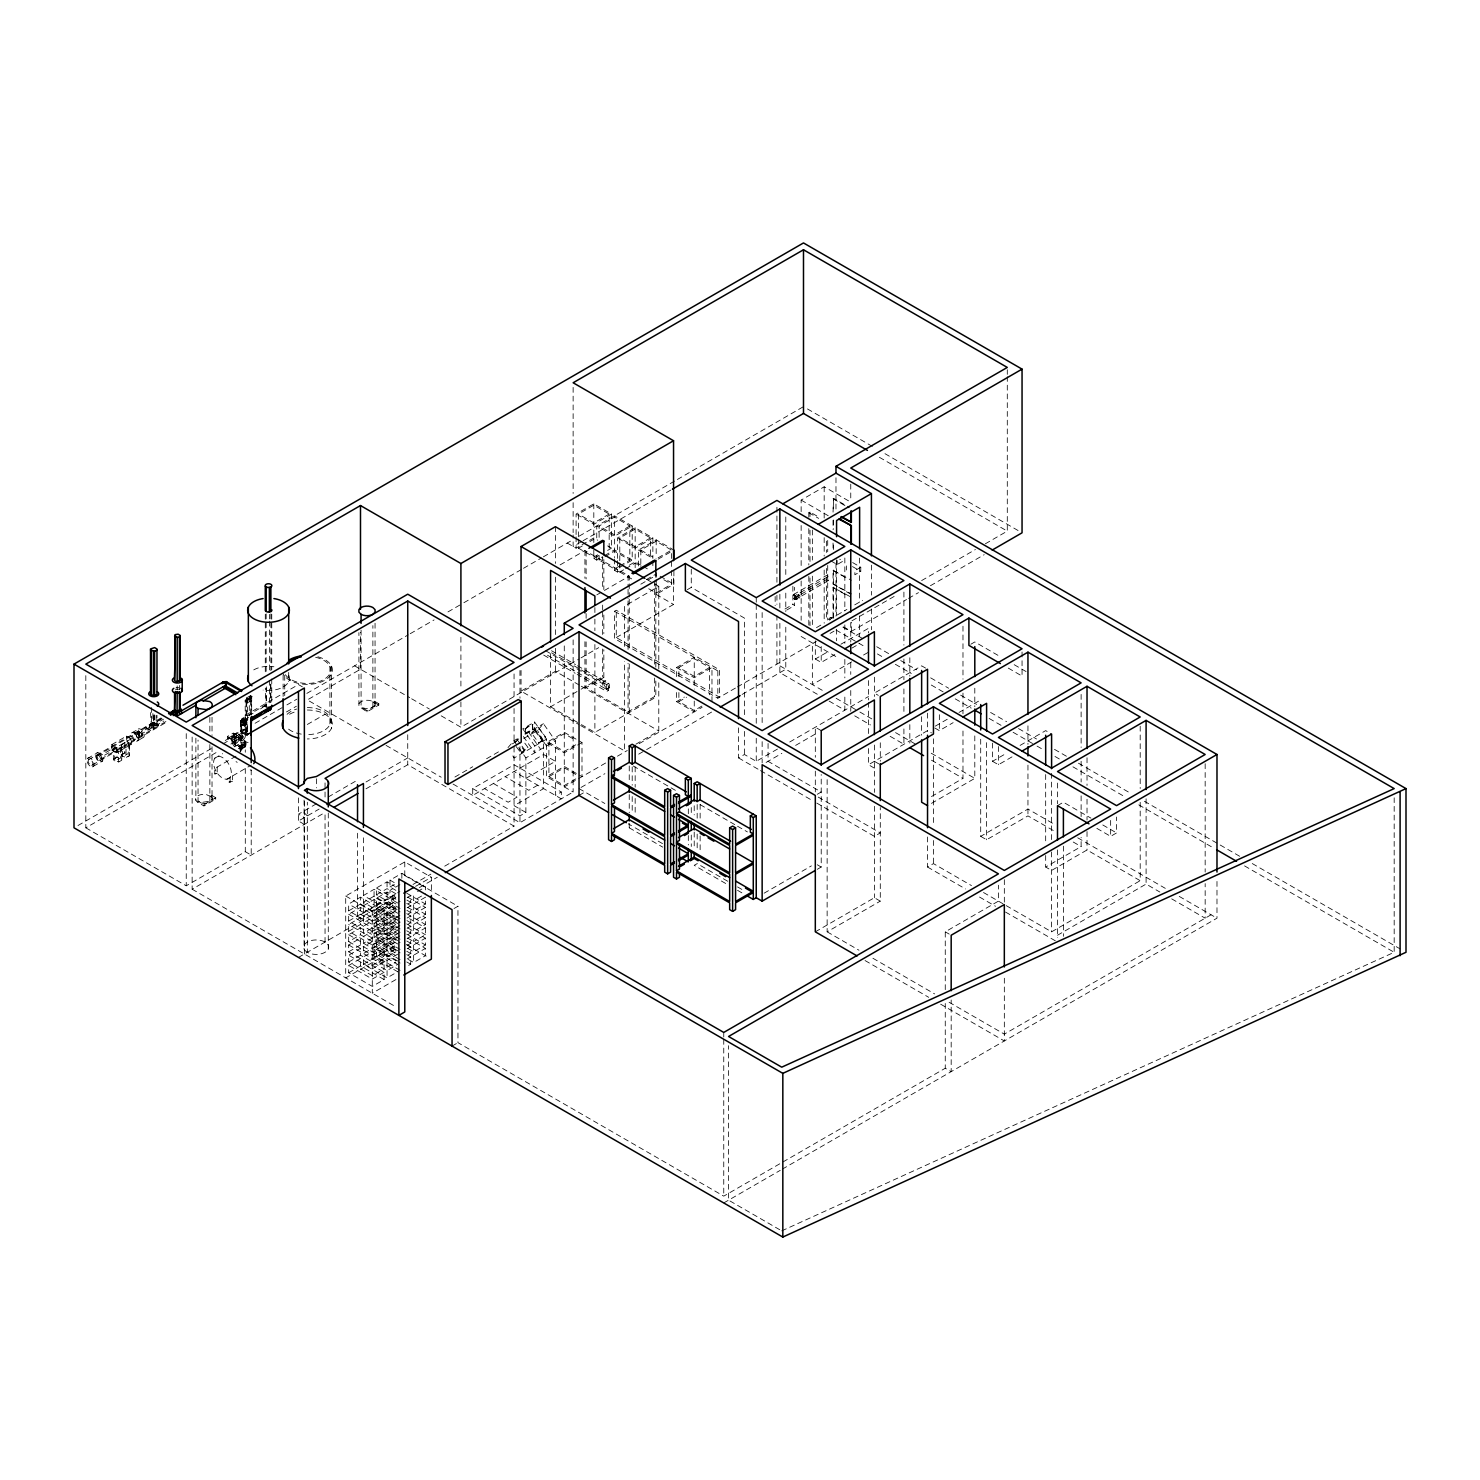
<?xml version="1.0" encoding="UTF-8"?>
<svg xmlns="http://www.w3.org/2000/svg" width="1480" height="1480" viewBox="0 0 1480 1480"><rect width="100%" height="100%" fill="white"/><g stroke="black" fill="none" stroke-linecap="round" stroke-linejoin="round"><path stroke-width="0.75" stroke-dasharray="5 3.75" d="M245.199 700.429L250.786 699.559L251.693 696.359L251.656 714.211M253.061 713.268L243.701 718.651L240.482 724.608L244.57 725.977L244.885 719.706L242.517 718.337L240.482 720.89L240.482 731.435L246.069 734.691L251.656 733.173M250.786 732.304L246.069 734.691L247.604 730.454L242.831 729.067L242.48 732.619A5.846 3.367 60 0 0 243.146 738.76A5.846 3.367 60 0 0 248.141 742.405L239.279 747.511A5.846 3.367 60 0 0 239.871 740.074A5.846 3.367 60 0 0 233.322 738.317A5.846 3.367 60 0 0 237.207 746.956M150.516 724.608L149.332 724.663L149.332 727.402L153.421 729.751L153.513 714.988M154.068 721.944L154.068 724.663L158.156 727.032L158.156 724.293L153.976 722.629L153.976 713.527M121.286 745.365L124.653 742.572L129.5 744.514L129.315 755.984L126.133 757.557L121.286 755.596L121.286 745.365L126.133 747.326L129.5 744.514M121.286 755.596L124.653 752.802L129.5 754.745M245.199 734.173L247.567 735.523L247.567 700.059L249.029 697.543L250.786 699.559L250.194 696.488L251.378 696.173L250.786 699.559L248.159 699.041L249.288 700.059L249.288 715.58M250.471 698.375L250.471 695.655L249.288 699.06L251.656 700.429L247.567 702.797L245.199 701.428L252.248 696.673L250.471 695.655L246.383 698.005L246.069 699.559L246.069 735.024M246.938 731.435L246.938 721.889L241.332 725.477L240.482 720.89L243.701 718.651L242.831 725.977L245.199 720.26M165.908 721.555L99.4 759.943A3.349 1.924 60 0 1 97.033 755.855L97.347 754.671M112.129 746.142L111.796 747.326A3.349 1.924 60 0 0 114.164 751.433A3.349 1.924 60 0 0 116.532 750.064L115.348 747.012L112.98 745.643M137.529 731.49L138.38 735.708L140.748 737.077M138.695 730.805L139.564 735.024L141.932 736.393L141.913 733.673L141.618 736.577M142.802 735.893L141.932 731.675L139.564 730.306M247.567 731.805A3.349 1.924 0 0 0 246.069 732.304A3.349 1.924 0 0 1 241.332 732.304L241.666 718.836L266.474 704.517L266.474 686.332M243.183 723.054L244.57 723.258L245.754 721.204L245.754 723.923L244.885 719.706M242.313 748.547L242.313 741.739L237.207 735.375L233.267 735.153L233.267 733.1L227.365 736.504L227.365 738.557L235.228 743.09L241.148 739.686L241.148 737.632L233.267 733.1M266.474 707.255L266.474 704.517M241.332 725.477L243.701 718.651L244.57 723.258L246.938 721.889M245.199 701.428L245.754 700.373M246.069 700.558L249.288 697.691M240.907 750.601L246.069 743.904A12.524 7.234 60 0 0 238.391 744.588M507.991 747.585L513.893 740.759L517.445 738.705M514.855 742.035L520.59 737.466M531.487 733.062L538.295 727.235L545.676 737.17L542.402 740.943L538.85 742.997L531.487 733.062L538.295 727.235M523.735 738.483L537.518 730.528L543.438 723.702L555.407 740.851L555.407 795.426L561.309 792.004L561.309 798.83L514.06 771.543M516.224 746.605L521.126 753.227L527.953 747.4L523.032 740.777M521.126 753.227L527.953 747.4M538.85 742.997L545.676 737.17M121.749 750.009L118.788 751.711L113.683 750.009M113.683 758.981L116.624 757.279L121.749 758.981M150.516 723.979L152.884 722.629L156.972 723.979M121.749 760.239L118.788 761.941L113.683 760.239L113.683 748.751L116.624 747.048L121.749 748.751L121.749 760.239L118.4 761.941L118.4 751.711M246.938 723.609L242.831 722.259L242.831 719.521L240.482 720.89L242.332 722.591M242.831 729.067L240.482 730.436L242.48 732.619L243.701 733.673L246.069 732.304A3.349 1.924 0 0 0 246.069 729.566M245.199 733.173L246.069 732.304L248.141 734.135M375.05 704.924L372.886 707.088A8.362 4.829 0 0 1 361.083 707.088L366.985 710.493L378.788 703.685L378.788 705.054L366.985 711.862L358.918 706.293L358.918 632.626M240.167 747.64L241.925 746.29L240.167 745.254L238.983 745.938L238.983 748.325L240.167 747.64L240.167 754.301M87.468 758.519L97.625 752.654M111.796 744.607L126.577 736.078L131.294 738.798L131.294 744.255L116.532 752.784L111.796 750.064L111.796 744.607L116.532 747.326L116.532 752.784M131.776 732.933L138.972 728.789M88.486 759.795L161.616 717.578M97.033 755.855L163.669 717.393M149.332 726.033L163.503 717.837M98.217 754.171L100.585 755.54L115.348 747.012M137.529 734.21L163.503 719.206M111.796 750.064L131.294 738.798M99.4 759.943A3.349 1.924 60 0 0 101.769 758.593L101.454 757.038L116.217 748.51M141.932 735.394L141.618 733.858L163.817 721.019M91.723 765.382A3.349 1.924 60 0 0 91.723 760.665A3.349 1.924 60 0 0 88.171 760.979A3.349 1.924 60 0 0 91.723 765.382L167.61 721.574M92.315 766.899A5.014 2.886 60 0 0 92.315 759.813A5.014 2.886 60 0 0 86.987 760.295A5.014 2.886 60 0 0 92.315 766.899L102.472 761.035M136.604 741.332A5.014 2.886 60 0 0 136.604 734.246A5.014 2.886 60 0 0 131.294 734.709A5.014 2.886 60 0 0 136.604 741.332L143.819 737.17M113.683 759.203L117.013 757.279L117.013 747.048M248.436 699.189L249.288 698.69C245.514 698.597 250.712 700.373 246.383 698.005L246.383 700.743L246.069 699.559L247.567 699.06M576.09 534.539L576.09 514.06L593.813 503.829L611.518 514.06L611.518 548.173L607.596 550.449M289.599 680.153L290.783 679.468M578.44 536.796L578.44 514.06L593.813 505.198L609.168 514.06L609.168 548.173M245.292 715.265L298.461 684.574L302.401 686.85M260.536 708.938L267.639 703.832M242.831 719.521L240.482 720.89L241.832 722.092L240.482 723.609L244.57 725.977L246.938 724.608M248.751 717.486L241.666 721.574L244.885 724.423L248.696 722.221M247.937 719.206L240.482 723.609L243.701 718.651L244.57 725.977M242.517 724.793L246.069 722.758M609.168 514.06L593.813 522.94L578.44 514.06M611.518 514.06L593.813 524.29L576.09 514.06M227.365 738.557L235.431 733.895M236.023 733.562L237.207 732.877M77.978 825.526L213.287 747.4M225.238 740.5L247.123 727.864M255.078 723.276L284.937 706.034M286.917 704.887L296.87 699.152M306.822 693.399L408.24 634.846M410.219 633.699L434.065 619.935M447.978 611.906L461.889 603.877M463.888 602.712L521.515 569.449M523.495 568.302L541.384 557.979M543.382 556.832L571.225 540.737M579.235 536.112L675.343 480.63M677.359 479.483L803.492 406.649M245.218 729.288L246.069 734.691L244.57 729.067L242.48 732.619L240.685 731.916L246.587 735.32L246.716 701.15M599.123 537.37L599.123 526.01L614.477 517.13L629.832 526.01L629.832 560.106L622.155 564.546M222.999 743.866L243.996 731.749L246.069 732.304M227.365 736.504L235.228 741.055L241.148 737.632M85.822 675.639L85.822 827.82L218.929 750.952M230.862 744.07L248.732 733.747M286.491 711.954L296.425 706.219M581.067 541.884L573.13 546.471L573.13 534.946M583.065 540.737L672.42 489.14M567.229 543.049L576.09 548.173L580.03 545.898M581.991 544.77L593.813 537.943L597.735 540.219M578.44 539.072L578.44 548.173L582.288 545.954M589.965 541.514L593.813 539.312M214.767 758.223L222.648 753.672M234.451 746.845L241.629 742.701M240.167 747.308L238.983 747.992A8.362 4.829 60 0 0 244.533 742.035A8.362 4.829 60 0 0 235.191 733.747A8.362 4.829 60 0 0 236.023 745.365M238.983 745.938L241.925 746.29L241.925 748.677L240.167 745.254M240.167 749.805L243.497 747.863M244.089 747.529L245.273 746.845M560.125 564.879L584.933 550.56L629.24 576.127L629.24 596.94M629.832 526.01L614.477 534.872L599.123 526.01M614.477 558.977L614.477 570.337L632.201 560.106L632.201 526.01L614.477 536.241L596.755 526.01L596.755 539.645M236.023 756.169L214.767 768.453L214.767 773.91L218.374 773.189L214.767 773.91M617.438 558.404L617.438 537.943L635.16 527.712L652.865 537.943L652.865 558.404M619.787 560.679L619.787 537.943L635.16 529.082L650.515 537.943L650.515 558.404M597.643 554.815L593.813 557.035L578.44 548.173M593.813 550.227L593.813 558.404L599.715 555M307.322 724.479L325.045 714.248M593.813 558.404L596.755 560.106L602.656 556.702L602.656 588.874M604.635 555.555L614.477 549.876L632.201 560.106M599.123 555.555L599.123 560.106L602.952 557.886M604.876 556.776L614.477 551.245L629.832 560.106M226.865 779.202A12.524 7.271 60.2 0 0 226.921 761.442A12.524 7.271 60.2 0 0 213.601 762.644A12.524 7.271 60.2 0 0 226.865 779.202L251.378 765.03M650.515 537.943L635.16 546.804L619.787 537.943M652.865 537.943L635.16 548.173L617.438 537.943M232.471 781.422L228.938 782.088L232.471 781.422L232.471 775.946M638.454 565.989L638.454 550.079L656.177 539.849L673.899 550.079L658.156 559.181M640.822 563.713L640.822 550.079L656.177 541.218L671.532 550.079L671.532 559.181M215.766 797.739L209.864 794.335A8.362 4.829 0 0 1 209.864 801.161L201.798 802.401L198.043 801.161L203.944 804.565L215.766 797.739L215.766 799.108L203.944 805.934L198.043 802.512L198.043 740.074M620.231 565.656L614.477 568.968L599.123 560.106M614.477 570.337L617.438 572.038L621.378 569.763M629.24 565.231L635.16 561.808L641.062 565.231M619.787 562.955L619.787 572.038L623.635 569.818M625.559 568.727L635.16 563.177L640.914 566.507M658.101 557.831L671.532 550.079M596.791 594.868L602.527 591.574M604.432 590.465L629.24 576.127M646.335 579.642L656.177 573.962M640.822 584.193L656.177 575.313M801.143 511.636L801.143 500.092L824.175 486.791L849.76 501.554M735.43 688.071L717.837 698.227L614.477 638.546L614.477 611.259L616.254 610.241L719.613 669.922L719.613 697.21L616.254 637.529L616.254 610.241M658.785 668.997L658.785 586.357L624.412 606.208L624.412 647.519M671.532 570.54L671.532 584.193L656.177 593.054L648.499 588.615M656.177 579.402L656.177 594.423L673.899 584.193L673.899 568.265M808.82 517.241L808.82 512.709L810.004 512.024L819.846 517.704M833.629 498.372L833.037 512.357L833.629 498.372L849.372 507.474M316.48 803.77L298.461 814.167L304.362 817.589M328.209 796.999L357.531 780.071M687.331 589.669L691.271 587.394L744.422 618.085L744.422 717.504M85.822 827.82L186.24 885.798L245.292 851.685L251.212 855.107L251.212 769.545M304.362 824.397L298.461 820.993L319.144 809.061M366.022 781.995L407.74 757.908M441.207 715.839L460.909 727.216L579.032 659.007M581.011 657.879L598.716 647.648M616.254 637.529L673.548 604.451L673.548 574.462M192.141 737.04L192.141 889.202L324.25 812.927M365.986 788.822L407.74 764.735L514.06 826.118L514.06 745.421M550.579 653.624L550.579 706.811L579.216 690.272M581.122 689.18L602.656 676.749L603.84 677.433L603.84 649.683M603.84 677.433L586.117 687.663L586.117 639.101M602.952 682.151L605.227 680.837M573.13 639.841L573.13 792.004L546.546 776.667L546.546 739.149L534.576 722L522.755 728.826L534.743 745.976L534.743 752.784L522.755 735.634L543.438 723.702M524.863 728.826L532.449 724.442L533.041 729.159C520.479 740.24 522.995 725.588 533.041 724.774M581.104 669.866L606.689 684.648L608.465 683.612L608.465 690.438L606.689 691.456L577.163 674.418M524.863 733.192L533.041 729.159M454.915 777.019L472.731 766.732M486.587 758.74L498.464 751.877M512.321 743.885L518.259 740.463M576.96 668.849L602.563 683.612A4.181 2.405 60 0 0 606.985 689.125L609.26 687.83M830.558 560.716L837.162 564.546L843.082 561.124L839.771 559.218M850.76 594.202L833.037 583.971L833.037 570.337L851.351 580.234M793.465 594.553L826.543 575.461L828.301 576.479L828.301 580.567L795.223 599.659L793.465 598.641L793.465 594.553L795.223 595.571L828.301 576.479M546.546 739.149L514.06 758.038L511.026 752.802M793.465 598.641L826.543 579.549L828.301 580.567M676.527 676.601L676.527 667.517L694.25 657.287L694.25 689.107M575.794 778.887L564.269 785.529L548.913 776.667L548.913 742.553L564.269 733.692L575.794 740.333M678.895 676.601L678.895 667.517L694.25 658.655L709.605 667.517L709.605 694.805M525.881 778.369L555.407 761.312L543.604 754.486L472.712 795.426L472.712 788.6L514.06 764.735L561.309 792.004M472.712 788.6L519.961 815.887L525.881 812.465L525.881 757.908L555.407 740.851M784.992 609.002L792.873 604.469L794.63 605.487L794.63 587.301M786.768 610.038L794.63 605.487M860.787 567.265L854.885 570.67L854.885 574.777L860.787 571.354L860.787 567.265L852.517 562.493M833.037 583.971L851.351 593.869M833.037 616.938L833.037 587.394L851.351 597.273M655.825 681.022L655.825 697.191L654.641 696.525L628.057 711.862L628.057 663.318M581.399 724.608L594.886 732.397L655.825 697.191M575.794 744.773L564.269 751.433L548.913 742.553M709.605 667.517L694.25 676.379L678.895 667.517M581.991 742.553L564.269 752.784L546.546 742.553L564.269 732.323L581.991 742.553L581.991 776.667L564.269 766.437L546.546 776.667M614.477 611.259L717.837 670.94L719.613 669.922M676.527 692.529L676.527 701.613L684.408 697.062M548.913 776.667L564.269 767.787L575.794 774.447M678.895 692.529L678.895 701.613L686.572 697.191M394.938 949.457L345.71 977.873L345.71 896.029L404.78 861.915L431.365 877.27L431.365 893.18M537.684 785.196L528.823 790.302L505.198 776.667M829.485 619.454L846.912 609.39M854.737 604.876L862.562 600.344M816.498 627.631L822.251 624.301M372.294 944.943L384.115 938.116L384.115 931.309L348.67 910.848L348.67 904.021L360.491 897.195L384.115 910.848L384.115 917.655L372.294 924.482M397.695 903.004L374.07 889.351L363.433 895.493L395.918 914.252L363.433 933.048L363.433 926.184L374.07 920.042L397.695 933.695M400.062 908.461L376.438 894.808L376.438 887.982L387.057 881.858L394.938 886.391M395.918 890.387L390.017 886.964L390.017 880.156L401.839 873.33L425.463 886.964L425.463 893.791M635.864 744.2L658.785 730.972L658.785 682.761M701.927 706.053L694.25 710.493L678.895 701.613M348.67 910.848L360.491 904.021L360.491 897.195M374.07 896.177L363.433 902.319L387.057 915.954L397.695 909.812L374.07 896.177L374.07 889.351M376.438 894.808L387.057 888.666L395.918 893.791M390.017 886.964L395.918 883.56L390.017 880.156M605.616 763.014L564.269 786.898L564.269 643.652M617.438 756.188L627.298 750.508M639.101 743.682L702.13 707.311M737.41 686.942L816.294 641.395M830.077 633.422L834.017 631.165M851.925 620.823L895.752 595.515M921.633 580.567L975.413 549.524M985.384 543.771L1007.288 531.116L1007.288 376.642M372.294 955.211L384.115 948.384L384.115 941.539L348.67 921.078L348.67 914.252L360.491 907.425L384.115 921.078L384.115 927.886L372.294 934.713M363.433 905.723L374.07 899.581L397.695 913.234M400.062 918.692L376.438 905.038L376.438 898.231L387.057 892.088L394.938 896.64M399.859 884.688L390.017 890.387L390.017 897.195L395.918 900.617M348.67 921.078L360.491 914.252L360.491 907.425M363.433 912.549L374.07 906.408L397.695 920.042L387.057 926.184L348.67 904.021M376.438 905.038L387.057 898.897L395.918 904.021L363.433 922.78L363.433 834.35M390.017 897.195L399.859 891.515M357.531 833.24L357.531 916.49L395.179 894.753M413.013 884.448L430.846 874.162M444.721 866.152L514.06 826.118M453.028 784.048L519.961 822.695L573.13 792.004M581.029 787.452L604.895 773.67M638.694 754.153L644.651 750.712M646.649 749.565L712.269 711.677M742.091 694.453L785.788 669.238L785.788 625.411M850.76 631.72L906.519 599.529M908.516 598.383L918.47 592.629M930.421 585.729L984.2 554.667M372.294 965.441L384.115 958.615L384.115 951.807L348.67 931.309L348.67 924.482L360.491 917.655L360.491 924.482L395.918 944.98L387.057 950.105L360.491 934.75L348.67 941.576L348.67 934.713L360.491 927.886L360.491 934.75M363.433 915.954L374.07 909.812L397.695 923.465M400.062 928.922L376.438 915.269L376.438 908.461L387.057 902.319L394.938 906.87M395.918 897.195L390.017 900.617L390.017 907.425L395.918 910.848M345.71 896.029L372.294 911.365L395.918 897.731M415.621 886.354L431.365 877.27M298.461 957.412L395.382 901.45M419.339 887.63L437.303 877.252M579.032 795.426L584.952 792.004M815.313 640.822L815.313 659.007L829.096 651.052M840.918 644.226L868.483 628.316L868.483 632.941M348.67 931.309L360.491 924.482M407.148 897.546L410.7 895.493L410.7 902.319L407.148 904.354M417.582 891.515L425.463 886.964M400.062 939.19L376.438 925.537L376.438 918.692L387.057 912.549L394.938 917.101M395.918 907.425L390.017 910.848L390.017 917.693L395.918 921.115M815.313 659.007L821.215 662.411L834.998 654.456M421.523 896.066L413.642 900.617L413.642 893.791M851.943 648.092L859.621 643.652M407.148 907.777L410.7 905.723L410.7 912.549L407.148 914.585M413.642 904.021L425.463 897.195L425.463 904.021L413.642 910.848L413.642 904.021L406.76 900.043M384.115 979.575L360.491 965.941L360.491 958.615L348.67 965.441L348.67 972.748L372.294 986.402L384.115 979.575L384.115 972.267L348.67 951.807L348.67 944.98L360.491 938.154L360.491 944.98L387.057 960.335L397.695 954.193L374.07 940.54L363.433 946.682L363.433 953.509L399.859 932.474M397.695 943.963L374.07 930.31L363.433 936.452L363.433 943.278L399.859 922.244M400.062 949.42L376.438 935.767L376.438 928.959L387.057 922.817L394.938 927.368M399.859 915.417L390.017 921.115L390.017 927.923L395.918 931.346M348.67 951.807L360.491 944.98M407.148 918.007L410.7 915.954L410.7 922.78L407.148 924.815M413.642 914.252L425.463 907.425L425.463 914.252L413.642 921.078L413.642 914.252L406.76 910.274M851.74 661.856L812.354 684.593L812.354 643.06M863.543 655.029L869.463 651.626M348.67 941.576L384.115 962.037L384.115 968.845L372.294 975.672L348.67 962.037L348.67 955.211L360.491 948.384L360.491 955.211L387.057 970.566L397.695 964.423L374.07 950.77L363.433 956.913L363.433 964.22L387.057 977.873L397.695 971.731L374.07 958.096L363.433 964.22M400.062 959.651L376.438 945.998L376.438 939.19L387.057 933.048L394.938 937.599M399.859 925.648L390.017 931.346L390.017 938.154L395.918 941.576L387.057 946.682L348.67 924.482M348.67 962.037L360.491 955.211M407.148 928.238L410.7 926.184L410.7 933.048L407.148 935.082M413.642 924.482L425.463 917.655L425.463 924.519L413.642 931.346L413.642 924.482L406.76 920.505M400.062 970.362L376.438 956.727L376.438 949.42L387.057 943.278L394.938 947.829M399.859 935.897L390.017 941.576L390.017 948.884L395.918 952.288M454.009 908.516L457.949 906.26L457.949 1042.66L723.757 1196.136L945.258 1068.245L951.178 1071.649L951.178 999.981M372.294 958.615L384.115 951.807M407.148 938.505L410.7 936.452L410.7 943.278L407.148 945.332M406.76 930.772L413.642 934.75L425.463 927.923L407.74 917.655M348.67 972.748L360.491 965.941M376.438 956.727L387.057 950.586L394.938 955.136M390.017 948.884L395.918 945.48M348.67 934.713L387.057 956.913L395.918 951.807M425.463 927.923L425.463 934.75L413.642 941.576L413.642 934.75M384.115 962.037L372.294 968.845L348.67 955.211M407.148 948.736L410.7 946.682L410.7 953.509L407.148 955.562M406.76 941.003L413.642 944.98L425.463 938.154L425.463 944.98L413.642 951.807L407.74 948.384M738.52 727.846L738.52 757.908L744.422 754.504L756.243 761.312L777.907 748.806M348.67 944.98L387.057 967.143L395.918 962.037M629.24 823.269L629.24 827.82L632.201 826.118L628.26 823.842M384.115 972.267L372.294 979.094L348.67 965.441M407.148 958.966L410.7 956.913L410.7 964.22L407.148 966.273M406.76 951.233L413.642 955.211L425.463 948.384L425.463 955.71L413.642 962.518L407.74 959.114M789.71 741.998L868.483 696.525M970.861 644.226L974.802 641.95L1000.388 656.732M766.085 762.459L781.847 753.357M795.63 745.402L817.274 732.896M395.918 979.575L372.294 993.21L372.294 911.365M817.274 794.279L821.215 792.004L768.065 761.312L768.065 743.127M874.384 768.139L868.483 764.735L927.535 730.62L931.475 732.896M947.237 719.262L933.455 727.216L939.356 730.62L953.139 722.666M959.04 712.435L980.704 699.929M452.048 1046.083L457.949 1042.66M764.124 893.18L811.373 865.893M931.475 796.555L962.981 778.369L962.981 727.642M992.525 743.127L992.525 761.312L1006.308 753.357M1020.09 745.402L1045.676 730.62L1051.595 734.024M817.274 869.315L821.215 867.04L821.215 774.558M931.475 803.381L974.802 778.369L974.802 734.432M992.525 761.312L998.427 764.716L1012.209 756.761M815.313 931.827L874.384 897.731L880.285 901.135L880.285 807.507M927.535 836.977L927.535 867.04L933.455 863.617L971.49 885.595M980.704 739.241L980.704 836.348L1027.953 809.061L1053.834 823.99M827.135 779.664L827.135 931.827L880.285 901.135M980.704 836.348L986.605 839.752L1027.953 815.887L1053.557 830.65M1057.497 805.657L1063.399 802.234L1090.964 818.144M1045.676 855.477L1045.676 867.04L1081.121 846.579L1081.121 837.347M945.258 989.639L945.258 931.827L998.427 901.135L998.427 885.225M1140.192 802.29L1140.192 880.674L1087.023 849.983L1051.595 870.443L1045.676 867.04M1096.865 828.375L1110.648 836.348L1116.567 832.926L1116.567 817.015M983.516 892.533L1051.595 931.827L1140.192 880.674M1057.497 935.249L1146.093 884.078L1159.876 892.052M1211.066 914.788L1004.328 1034.131L948.588 1001.96M723.757 1202.944L780.238 1170.347M782.236 1169.182L1216.986 918.192L1216.986 878.99M251.175 714.951L251.175 697.21L252.248 696.673M781.736 1230.861L1394.178 952.288L1394.178 797.812M175.325 689.199L179.413 689.199M150.516 712.62L151.386 725.848L154.605 726.347L156.972 724.978L156.972 715.247M209.864 744.551L209.864 802.512L206.108 803.77L198.043 802.512A8.362 4.829 0 0 1 201.798 794.446L206.108 794.446L215.766 799.108M156.972 724.349L158.156 724.293M149.887 729.067L146.649 728.567L145.799 726.717M264.976 705.387L266.16 705.701M228.346 737.984L231.306 738.779L235.228 743.09L235.228 741.055M138.38 730.99L141.618 733.858M250.786 696.84L249.288 696.34L251.656 697.691L250.786 696.84L250.786 715.081M247.253 700.244L246.069 699.559L247.567 701.428L244.885 698.875M807.47 408.943L873.034 446.793M884.966 453.675L1018.073 530.524M879.416 457.302L1007.288 531.116M833.037 498.723L848.78 507.807M801.143 500.092L828.707 516.002M808.82 512.709L818.662 518.389M852.517 566.581L860.787 571.354M1014.17 664.687L1027.953 672.641M1008.269 668.091L1022.051 676.064L1022.051 648.777M833.037 570.337L846.819 578.291M833.037 587.394L846.819 595.349M797.887 594.312L799.718 595.367A2.498 1.443 -60 0 1 798.183 599.326A2.498 1.443 -60 0 1 796.647 597.143A2.498 1.443 -60 0 1 799.718 595.367M925.574 668.091L921.633 665.834L874.384 693.102L878.325 695.378M830.965 617.512L832.149 618.178M795.463 598.512L797.295 599.567M843.471 626.836L851.351 631.387L851.351 622.285M842.879 627.168L862.748 638.639M876.715 646.723L888.703 653.642M900.691 660.561L916.675 669.774M930.661 677.859L948.643 688.237M960.613 695.156L976.596 704.388M990.583 712.454L1006.567 721.685M1018.555 728.604L1036.536 738.982M1054.5 749.361L1066.488 756.28M1078.476 763.199L1130.424 793.188M1144.392 801.254L1240.277 856.624M1252.265 863.543L1400.099 948.884M835.978 630.018L865.523 647.074M877.418 653.938L883.394 657.398M895.363 664.298L911.329 673.511M931.29 685.037L943.26 691.956M955.229 698.856L971.195 708.087M989.139 718.448L1001.128 725.366M1013.097 732.267L1035.038 744.94M1037.036 746.087L1043.012 749.546M1055 756.465L1060.975 759.924M1072.945 766.825L1124.819 796.777M1138.786 804.843L1212.62 847.466M1244.551 865.893L1394.178 952.288M632.201 526.01L614.477 515.78L614.477 557.609M801.143 636.493L836.57 656.954M640.822 550.079L656.177 558.941M638.454 550.079L652.236 558.034M1102.785 824.971L1116.567 832.926M607.596 545.898L611.518 548.173M643.023 566.359L648.943 569.763M660.117 576.22L673.899 584.193M663.854 579.753L671.532 584.193M646.852 579.476L652.81 582.916M654.808 584.063L658.785 586.357M619.787 572.038L633.237 579.809M656.177 594.423L673.548 604.451M822.27 690.309L776.926 664.113L776.926 615.717M836.126 698.301L857.919 710.881M859.899 712.028L871.794 718.891M895.567 732.619L915.362 744.052M931.216 753.209L974.802 778.369M1077.717 837.791L1165.296 888.351M1179.227 896.399L1216.986 918.192M817.274 694.25L779.868 672.641L779.868 621.933M829.096 701.076L844.84 710.16L844.84 694.028M854.7 715.839L870.443 724.941M890.128 736.3L903.91 744.255L903.91 728.123M931.475 760.184L962.981 778.369M1073.241 842.028L1081.121 846.579M1171.697 898.86L1205.164 918.192L1205.164 883.597M821.215 730.62L815.313 727.216L815.313 757.26M874.384 761.312L880.285 764.716M676.527 667.517L694.25 677.748L711.973 667.517L711.973 701.613M676.527 701.613L694.25 711.843L694.25 700.484M818.218 797.091L880.285 832.926L874.384 836.348L814.444 801.735M738.52 757.908L758.5 769.434M760.498 770.599L812.446 800.588M927.535 867.04L965.534 888.962M979.52 897.047L995.522 906.278M1005.512 912.05L1057.497 942.057M551.504 650.719L575.498 664.594M577.496 665.741L608.465 683.612M551.559 652.81L579.124 668.72M545.454 650.645L574.999 667.702M547.489 655.233L575.498 671.402M577.496 672.568L608.465 690.438M543.697 655.085L575.184 673.271M579.254 685.055L555.407 671.291L521.053 691.123L578.699 724.404M581.252 686.202L658.785 730.972M945.258 931.827L949.198 934.102M550.579 706.811L579.476 723.498M580.678 725.552L624.412 750.804L624.412 661.283M817.274 864.764L821.215 867.04M633.181 765.974L678.469 792.115M700.133 804.621L735.579 825.082M737.54 826.229L747.382 831.908M579.032 788.6L604.857 803.51M827.135 931.827L858.992 950.216M872.923 958.263L934.639 993.913M354.571 665.834L409.701 697.654M411.68 698.801L429.404 709.031M635.16 827.82L641.062 831.224M643.023 832.371L662.726 843.73M727.698 881.248L697.173 863.617L694.212 865.338L727.698 884.652M737.54 886.927L743.441 890.331M865.06 960.557L928.719 997.317M940.67 1004.198L1004.328 1040.958L1004.328 976.227M629.24 827.82L662.726 847.134M737.54 890.331L743.441 893.754M378.788 703.685L372.886 700.262L375.05 702.427M358.918 703.796A8.362 4.829 0 0 1 372.886 701.631L378.788 705.054M493.395 783.475L517.02 797.128L508.158 802.234L484.534 788.6M525.881 812.465L514.06 805.657L543.604 788.6L543.604 740.981L537.518 730.528M374.274 738.576L307.322 699.929L360.491 669.238L360.491 632.349M386.077 745.402L441.207 777.222M264.106 705.886L266.16 707.07L266.16 688.422M246.383 699.374L247.567 700.059L246.383 698.005M247.567 701.428L245.199 700.059L245.292 752.265M246.938 723.258L242.831 720.89L244.57 722.259M244.57 723.258L240.482 720.89L241.666 718.836L241.666 721.574L241.332 720.02M233.267 735.153L241.148 739.686M241.332 744.57L242.554 747.659L241.332 744.57L243.108 745.606M236.023 761.645L237.207 762.33M250.194 769.822L251.378 770.507M154.068 723.295L158.156 725.663L153.421 728.401L149.018 725.848M149.332 724.663L153.421 727.032M404.78 875.549L457.949 906.26M144.615 727.402L148.703 729.751M406.76 893.217L425.463 904.021M407.74 897.195L425.463 907.425M131.294 744.255L126.577 741.535L126.577 736.078M406.76 903.448L425.463 914.252M376.438 887.982L400.062 901.635M407.74 907.425L425.463 917.655M406.76 913.678L425.463 924.519M376.438 898.231L400.062 911.865M406.76 923.909L425.463 934.75M376.438 908.461L400.062 922.096M407.74 927.923L425.463 938.154M360.491 904.021L395.918 924.519M406.76 934.176L425.463 944.98M376.438 918.692L400.062 932.326M407.74 938.154L425.463 948.384M360.491 914.252L395.918 934.75M406.76 944.407L410.7 946.682M357.531 916.49L363.433 919.894M406.686 944.869L427.572 956.913M397.695 940.54L374.07 926.905L374.07 920.042M376.438 928.959L400.062 942.594M348.67 914.252L387.057 936.415L397.695 930.273L374.07 916.638L374.07 909.812M406.76 954.637L410.7 956.913M397.695 950.77L374.07 937.136L374.07 930.31M376.438 939.19L400.062 952.824M406.76 961.963L410.7 964.22M397.695 961.02L374.07 947.367L374.07 940.54M376.438 949.42L400.062 963.055M192.141 889.202L395.234 1006.456M779.757 1229.732L728.567 1200.169L728.567 1045.694M240.482 731.435L242.48 732.619L241.332 729.566M151.386 724.479L152.57 725.533M372.886 701.631L375.05 703.796M266.16 707.07L265.29 688.015M304.085 812.631L307.322 815.887M534.761 729.288L542.124 739.223M535.02 731.028L542.402 740.943M517.038 739.519L520.72 744.477M521.959 746.142L524.401 749.454M522.218 747.881L524.679 751.174M546.546 745.976L534.576 728.826L534.576 722M528.656 732.23L540.644 749.38M513.893 740.759L517.482 745.902M518.685 747.622L525.881 757.908M100.585 755.54L101.454 757.038M250.471 695.655L251.175 697.21M251.378 696.173L251.656 698.69M1205.164 763.717L1205.164 872.072M1146.093 798.774L1146.093 884.078M1140.192 726.199L1140.192 788.452M1110.648 820.42L1110.648 836.348M1087.023 757.76L1087.023 785.436M1087.023 799.255L1087.023 820.013M1087.023 831.538L1087.023 849.983M1081.121 694.398L1081.121 747.437M1081.121 761.275L1081.121 782.014M1081.121 795.851L1081.121 816.609M1063.399 846.172L1063.399 936.341M1057.497 783.068L1057.497 803.825M1057.497 849.927L1057.497 937.432M1051.595 773.337L1051.595 840.381M1051.595 851.943L1051.595 931.827M1045.676 774.558L1045.676 841.602M1027.953 725.829L1027.953 744.403M1027.953 765.123L1027.953 815.887M1007.288 369.723L1007.288 374.348M1004.328 879.657L1004.328 902.726M998.427 746.53L998.427 764.716M986.605 742.646L986.605 839.752M974.802 688.2L974.802 706.7M962.981 626.207L962.981 679.227M962.981 693.066L962.981 713.804M945.258 1003.495L945.258 1068.245M939.356 714.711L939.356 730.62M933.455 738.779L933.455 824.323M933.455 840.51L933.455 863.617M927.535 713.157L927.535 731.657M921.633 716.69L921.633 735.19M909.83 657.749L909.83 676.193M909.83 724.627L909.83 743.071M903.91 592.093L903.91 645.132M903.91 658.952L903.91 679.709M903.91 688.922L903.91 711.991M880.285 742.757L880.285 761.257M874.384 677.193L874.384 696.47M874.384 745.014L874.384 792.41M874.384 806.285L874.384 897.731M871.424 565.12L871.424 595.108M871.424 608.946L871.424 629.721M868.483 680.596L868.483 699.985M868.483 702.297L868.483 734.672M868.483 748.547L868.483 764.735M859.621 558.108L859.621 602.046M859.621 615.921L859.621 636.715M850.76 484.163L850.76 500.314M850.76 622.507L850.76 642.098M850.76 662.855L850.76 674.38M850.76 690.513L850.76 711.27M846.615 565.896L846.615 570.004M844.84 557.997L844.84 611.018M844.84 624.856L844.84 643.301M844.84 659.433L844.84 677.877M837.162 560.439L837.162 564.546M836.57 559.847L836.57 615.347M836.57 629.222L836.57 640.785M835.978 477.763L835.978 510.063M835.978 563.121L835.978 616.179M833.629 519.98L833.629 529.082M833.629 544.991L833.629 549.543M833.629 570.004L833.629 583.638M833.629 587.042L833.629 618.88M833.037 520.312L833.037 529.415M833.037 543.049L833.037 549.876M827.709 540.441L827.709 551.799M827.709 565.452L827.709 620.009M826.543 541.125L826.543 552.484M826.543 568.413L826.543 620.693M824.175 486.791L824.175 519.147M824.175 537.647L824.175 556.147M824.175 570.022L824.175 623.191M821.215 646.501L821.215 662.411M815.313 771.135L815.313 791.948M812.354 530.007L812.354 560.014M812.354 576.146L812.354 624.597M810.004 512.024L810.004 516.576M810.004 530.21L810.004 564.305M810.004 577.959L810.004 625.707M808.82 528.619L808.82 564.99M808.82 576.368L808.82 626.373M801.143 525.511L801.143 567.136M801.143 581.011L801.143 620.305M795.223 595.571L795.223 599.659M792.873 586.265L792.873 604.469M785.788 516.982L785.788 576.96M785.788 593.11L785.788 611.554M779.868 594.257L779.868 608.095M776.926 507.252L776.926 583.268M776.926 595.256L776.926 604.34M775.15 596.495L775.15 605.598M762.145 612.554L762.145 725.533M762.145 741.665L762.145 762.903M756.243 597.624L756.243 602.231M756.243 604.543L756.243 724.423M756.243 738.261L756.243 761.312M744.422 731.379L744.422 754.504M723.757 1032.43L723.757 1037.036M723.757 1039.349L723.757 1196.136M717.837 670.94L717.837 698.227M700.133 804.362L700.133 820.179M700.133 835.978L700.133 851.777M697.173 804.51L697.173 818.163M697.173 834.073L697.173 849.983M694.212 805.768L694.212 814.851M694.212 832.13L694.212 848.059M691.271 569.208L691.271 587.394M691.271 807.543L691.271 814.426M691.271 835.035L691.271 846.468M688.311 808.838L688.311 813.723M688.311 835.553L688.311 844.969M671.532 561.457L671.532 568.265M656.177 539.849L656.177 557.127M656.177 572.594L656.177 577.145M655.825 572.353L655.825 581.603M655.825 583.897L655.825 667.147M654.641 580.918L654.641 664.15M654.641 678.025L654.641 696.525M652.865 560.679L652.865 567.488M635.16 527.712L635.16 568.635M635.16 766.862L635.16 787.175M635.16 798.46L635.16 814.278M632.201 766.991L632.201 785.196M632.201 796.555L632.201 812.465M629.24 599.252L629.24 650.127M629.24 664.002L629.24 712.546L584.933 686.979L584.933 640.729M629.24 765.974L629.24 781.884M629.24 794.63L629.24 812.816M628.057 575.461L628.057 587.024M628.057 589.317L628.057 598.567M628.057 600.88L628.057 649.442M617.438 560.679L617.438 572.038M606.689 684.648L606.689 691.456M603.84 559.514L603.84 589.558M603.84 614.995L603.84 633.495M602.656 605.061L602.656 609.686M602.656 611.999L602.656 635.124M602.656 648.999L602.656 676.749M596.755 555.555L596.755 560.106M594.886 607.54L594.886 616.79M594.886 619.102L594.886 630.647M594.886 644.522L594.886 732.397M593.813 503.829L593.813 542.494M586.117 551.245L586.117 578.995M586.117 613.663L586.117 618.288M584.933 550.56L584.933 578.31M576.09 536.796L576.09 548.173M573.13 387.39L573.13 493.432M573.13 502.663L573.13 532.634M555.407 526.695L555.407 563.418M555.407 577.182L555.407 634.568M555.407 648.332L555.407 672.641M532.449 724.442L532.449 728.826M525.456 729.159L525.456 733.543M521.053 670.459L521.053 692.492M519.961 670.533L519.961 698.227M519.961 746.679L519.961 822.695M514.06 673.937L514.06 699.3M514.06 708.532L514.06 743.108M460.909 637.288L460.909 688.015M460.909 701.853L460.909 727.216M413.642 944.98L413.642 951.807M413.642 955.211L413.642 962.518M407.74 734.746L407.74 764.735M404.78 861.915L404.78 877.825M401.839 873.33L401.839 880.156M387.057 881.858L387.057 888.666M387.057 892.088L387.057 898.897M387.057 902.319L387.057 956.913M387.057 960.335L387.057 967.143M387.057 970.566L387.057 977.873M375.05 623.246L375.05 706.293L372.886 708.457L372.886 625.615M374.07 899.581L374.07 906.408M374.07 950.77L374.07 958.096M366.985 710.493L366.985 711.862M361.083 630.166L361.083 708.457M331.52 666.167L331.52 728.234M329.911 666.426L329.911 724.571M328.282 813.02L328.282 949.05A12.524 7.234 0 0 1 307.322 952.288L307.322 802.234M325.045 782.92L325.045 789.728M325.045 792.004L325.045 798.83M325.045 814.888L325.045 942.057M316.48 778.758L316.48 787.86M304.362 801.291L304.362 953.99M304.085 800.051L304.085 949.05M298.461 797.868L298.461 820.993M288.693 672.438L288.693 681.54M284.733 675.324L284.733 695.655M283.106 675.269L283.106 696.396M271.746 614.255L271.746 669.83M271.746 678.913L271.746 703.925M270.877 613.849L270.877 670.68M270.877 684.334L270.877 702.519M270.562 684.149L270.562 702.334M269.379 614.348L269.379 618.899M269.379 621.174L269.379 671.18M269.379 680.282L269.379 703.019M266.16 613.849L266.16 672.956M265.29 614.255L265.29 674.362M245.292 768.453L245.292 851.685M240.852 724.996L240.852 731.823M240.759 746.956L240.759 751.47M240.167 735.708L240.167 740.481M238.391 736.726L238.391 741.517M230.122 777.315L230.122 782.772M217.19 767.047L217.19 772.523M212.029 717.301L212.029 735.412M212.029 746.716L212.029 800.347M209.864 717.412L209.864 733.322M203.944 804.565L203.944 805.934M195.878 738.168L195.878 800.347M186.24 733.618L186.24 885.798M179.413 685.425L179.413 689.514M177.174 685.851L177.174 689.939M156.103 715.395L156.103 723.128M154.605 714.988L154.605 726.347M152.884 713.527L152.884 722.629M151.386 707.514L151.386 725.848M146.649 727.216L146.649 728.567M129.371 745.365L129.371 755.596L126.022 757.538L126.022 747.308M128.297 743.274L128.297 753.505L122.488 756.854L122.488 746.623M124.764 742.572L124.764 752.802L121.397 754.745L121.397 744.514M120.657 747.678L120.657 757.908L114.756 761.312L114.756 751.082M307.322 952.288A12.524 7.234 0 0 1 312.946 940.188A12.524 7.234 0 0 1 328.282 949.05M176.065 687.59A5.014 2.886 0 0 1 178.673 687.59M235.431 745.716A8.362 4.829 60 0 1 234.599 734.099A8.362 4.829 60 0 1 243.941 742.387A8.362 4.829 60 0 1 238.391 748.325M209.864 795.704A8.362 4.829 0 0 1 209.864 802.512M234.247 746.383A8.362 4.829 60 0 1 232.083 735.819M288.693 675.287A20.886 12.062 0 0 1 263.107 690.068M253.746 669.885A20.886 12.062 0 0 1 273.911 666.777M307.322 710.012A25.068 14.467 0 0 1 332.389 724.479A25.068 14.467 0 0 1 307.322 738.946M289.599 714.248A25.068 14.467 0 0 1 296.777 711.362M317.867 656.787A25.068 14.467 0 0 1 323.454 680.985A25.068 14.467 0 0 1 283.106 673.659M315.647 657.305A23.384 13.505 0 0 1 322.992 679.949A23.384 13.505 0 0 1 284.733 673.418M307.322 707.57A23.384 13.505 0 0 1 330.706 721.075A23.384 13.505 0 0 1 307.322 734.58M301.272 734.117A23.384 13.505 0 0 1 287.065 727.827M287.065 714.322A23.384 13.505 0 0 1 296.721 709.031M828.541 619.658A2.498 1.443 -60 0 1 831.612 617.882M602.563 683.612A4.181 2.405 60 0 1 606.985 683.224A4.181 2.405 60 0 1 606.985 689.125M829.725 620.324A2.498 1.443 -60 0 1 830.373 619.213M237.207 735.375L231.306 738.779L231.306 740.832L237.207 737.41L237.207 735.375M138.972 738.095L136.604 736.744L136.604 732.008L138.972 733.377L138.972 738.095M126.577 738.798A3.349 1.924 60 0 0 130.111 743.219A3.349 1.924 60 0 0 130.111 738.483A3.349 1.924 60 0 0 126.577 738.798M95.849 756.539A3.349 1.924 60 0 0 99.4 760.942A3.349 1.924 60 0 0 99.4 756.225A3.349 1.924 60 0 0 95.849 756.539M95.849 755.17A5.014 2.886 60 0 0 101.177 761.793A5.014 2.886 60 0 0 101.177 754.707A5.014 2.886 60 0 0 95.849 755.17M132.478 735.394A3.349 1.924 60 0 0 136.031 739.797A3.349 1.924 60 0 0 136.031 735.079A3.349 1.924 60 0 0 132.478 735.394M137.196 731.305A5.014 2.886 60 0 0 142.524 737.91A5.014 2.886 60 0 0 142.524 730.824A5.014 2.886 60 0 0 137.196 731.305M234.247 737.077A8.362 4.829 60 0 0 243.108 748.103A8.362 4.829 60 0 0 243.108 736.282A8.362 4.829 60 0 0 234.247 737.077M236.023 738.095A5.846 3.367 60 0 0 242.221 745.809A5.846 3.367 60 0 0 242.221 737.54A5.846 3.367 60 0 0 236.023 738.095M234.839 738.779A5.846 3.367 60 0 0 241.055 746.494A5.846 3.367 60 0 0 241.055 738.224A5.846 3.367 60 0 0 234.839 738.779M234.247 739.112A5.846 3.367 60 0 0 240.463 746.845A5.846 3.367 60 0 0 240.463 738.576A5.846 3.367 60 0 0 234.247 739.112M603.748 682.946A4.181 2.405 60 0 0 608.169 688.441A4.181 2.405 60 0 0 608.169 682.539A4.181 2.405 60 0 0 603.748 682.946M796.999 598.641A2.498 1.443 -60 0 0 798.534 594.683A2.498 1.443 -60 0 0 795.463 596.459A2.498 1.443 -60 0 0 796.999 598.641"/><path stroke-width="1.5" d="M177.045 716.116L177.174 691.993M221.982 683.723L225.978 681.503L241.814 690.642M250.879 720.982L270.562 709.605L271.746 705.202M270.562 709.605L271.746 706.201M225.756 683.816L226.292 682.687L226.385 684.907L173.271 715.562M225.534 682.983L222.296 682.539L226.292 681.688L223.147 682.04L183.002 705.22M156.972 649.961L154.605 651.311L150.516 649.961M175.325 634.624L174.566 680.578L176.62 681.762L180.172 680.578L180.172 635.383L178.118 634.199L175.325 634.624L174.566 679.709M174.566 636.252L178.118 637.436L180.172 636.252M174.566 710.418L175.325 691.475M175.325 712.028L180.172 711.27L180.172 692.529M250.786 735.024L251.656 716.431M223.628 682.872L224.794 681.836L241.536 691.493M1022.051 369.131L850.76 468.032L1406 788.6L1406 952.288L782.827 1237.058L74 827.82L74 664.113L803.492 242.942L1022.051 369.131L1022.051 532.818L992.173 550.079M673.548 560.643L673.548 440.744L460.909 563.51L360.491 505.549L85.822 664.113L186.24 722.092L407.74 594.202L519.961 659.007L573.13 628.316L564.269 623.191L564.269 634.568M782.827 503.829L835.978 473.138L835.978 466.329L1007.288 367.429L803.492 249.768L573.13 382.765L673.548 440.744M168.572 713.563L175.325 709.66M169.331 714.119L175.472 710.567M170.422 715.21L180.912 709.16L181.781 713.379M176.749 716.283L195.36 705.553M203.112 701.076L226.385 687.645A3.349 1.924 60 0 1 224.331 687.812M407.74 601.028L192.141 725.496L298.461 786.898L304.085 783.641L304.085 781.607L307.322 778.369L316.48 776.501L514.06 662.411L407.74 601.028L407.74 725.533M521.053 658.989L521.053 546.527L555.407 526.695L644.855 578.329M251.434 717.93L270.562 706.885L270.877 708.421L267.917 707.144M251.674 719.502L261.035 714.119M264.772 711.954L269.693 710.104M250.731 732.6L282.514 714.248M672.42 489.14L803.492 413.457L867.428 450.382M588.874 548.284L602.656 540.33L603.84 541.014L603.84 554.889M592.037 547.822L603.84 541.014M631.868 573.26L654.641 560.106L655.825 560.791L655.825 572.353M633.033 573.944L655.825 560.791M564.269 623.191L776.926 500.425L1216.986 754.486L1216.986 872.072M685.37 563.51L579.032 624.893L762.145 730.62L868.483 669.238L685.37 563.51L685.37 590.798L738.52 621.489L738.52 718.596M779.868 508.954L691.271 560.106L756.243 597.624L844.84 546.471L779.868 508.954L779.868 585.044M541.717 647.13L543.493 646.113M307.322 788.6L304.362 790.302L723.757 1032.43L998.427 873.848L579.032 631.72L325.045 778.369A12.524 7.234 0 0 1 325.045 788.6A12.524 7.234 0 0 1 307.322 788.6L307.322 793.151M326.969 804.547L363.433 783.475L363.433 827.413M818.274 524.29L871.424 493.599L871.424 555.888M445.018 741.813L518.259 699.522L521.219 701.243L521.219 742.165L447.959 784.456L445.018 782.735L445.018 741.813L447.959 743.515L521.219 701.243M334.184 807.192L358.049 793.41M840.918 516.909L851.351 522.255L851.351 510.877M838.938 519.184L851.351 525.659L851.351 543.845M850.76 549.876L762.145 601.028L815.313 631.72L903.91 580.567L850.76 549.876L850.76 612.128M614.477 835.201L614.477 839.752L611.518 841.454L608.576 839.752L608.576 757.908L611.518 756.206L614.477 757.908L614.477 774.28L611.518 775.983L664.687 806.674L664.687 790.302L667.647 788.6L670.588 790.302L670.588 806.674L674.529 804.399M613.497 771.432L629.24 762.33L629.24 745.976L632.201 744.255L691.271 778.369L691.271 802.974M909.83 583.971L821.215 635.124L874.384 665.834L962.981 614.663L909.83 583.971L909.83 646.224M608.576 757.908L611.518 759.61L614.477 757.908M629.24 745.976L632.201 747.678L635.16 745.976L635.16 762.33L686.35 791.893M720.224 707.088L740.111 695.6M403.8 893.18L413.642 887.501M617.438 770.525L621.378 768.25M629.24 762.33L632.201 764.05L635.16 762.33M445.276 872.645L579.032 795.426L608.576 812.465M614.477 775.631L611.518 777.351L664.687 808.043L664.687 835.312L611.518 804.621L611.518 759.61M844.84 648.777L874.384 631.72L874.384 666.407M613.497 800.088L629.24 790.986L664.687 811.447M611.518 804.621L614.477 802.918L614.477 777.907M688.311 796.443L685.37 794.741L685.37 778.369L688.311 776.667M664.687 790.302L667.647 792.004L670.588 790.302M685.37 778.369L688.311 780.071L691.271 778.369M968.901 618.085L768.065 734.024L821.215 764.716L1022.051 648.777L968.901 618.085L968.901 645.373L1000.388 663.558M613.497 828.726L629.24 819.624L664.687 840.085M679.449 872.719L679.449 877.27L676.508 878.972L673.548 877.27L673.548 795.426L676.508 793.706L679.449 795.426L679.449 811.78L730.639 841.343M694.212 801.216L694.212 783.475L697.173 781.773L756.243 815.887L756.243 897.731L762.145 901.135L815.313 870.443M611.518 833.277L664.687 863.969L664.687 836.681L611.518 805.99L611.518 833.277L614.477 831.575L614.477 806.563M673.548 795.426L676.508 797.128L679.449 795.426M694.212 783.475L697.173 785.196L700.133 783.475L700.133 799.848L751.322 829.41M678.469 802.123L691.271 794.741M674.529 805.768L670.588 808.043L670.588 835.312L674.529 833.037M678.469 803.492L691.271 796.092M678.469 808.95L694.212 799.848L697.173 801.549L700.133 799.848M686.35 805.768L690.291 803.492M676.508 797.128L676.508 813.501L679.449 811.78M403.8 975.024L431.365 959.114L431.365 895.456M678.469 830.779L688.311 825.082L688.311 820.549M674.529 834.405L670.588 836.681L670.588 863.969L674.529 861.693M678.469 832.13L688.311 826.451L688.311 833.277L684.37 835.553M678.469 837.588L694.212 828.504L729.659 848.965M933.455 706.755L827.135 768.139L1004.328 870.443L1110.648 809.061L933.455 706.755L933.455 734.024L880.285 764.735M1027.953 652.18L939.356 703.333L992.525 734.024L1081.121 682.872L1027.953 652.18L1027.953 714.433M676.508 813.501L729.659 844.192L729.659 827.82L732.619 826.118L735.579 827.82L735.579 844.192L753.283 833.962L753.283 817.589L756.243 815.887M753.283 833.962L750.341 832.241L750.341 815.887L753.283 814.167M678.469 859.418L688.311 853.738L688.311 849.187M674.529 863.062L670.588 865.338L670.588 872.146L667.647 873.848L664.687 872.146L664.687 865.338L611.518 834.646L611.518 841.454M678.469 860.787L688.311 855.107L688.311 861.915L680.43 857.364M729.659 827.82L732.619 829.522L735.579 827.82M678.469 866.244L694.212 857.142L729.659 877.603M680.43 866.466L684.37 864.191M690.291 860.787L694.212 858.511L698.153 860.787M679.449 815.424L679.449 840.437L676.508 842.139L729.659 872.83L729.659 845.543L676.508 814.851L676.508 870.795L679.449 869.075L679.449 844.081M962.981 716.986L986.605 703.333L986.605 731.083M753.283 862.6L735.579 872.83L735.579 845.543L753.283 835.312L753.283 862.6L735.579 852.369M1087.023 686.295L998.427 737.447L1051.595 768.139L1140.192 716.986L1087.023 686.295L1087.023 748.529M753.283 891.256L735.579 901.487L735.579 874.199L753.283 863.969L753.283 891.256L735.579 881.026M756.243 897.731L753.283 899.433L753.283 892.607L735.579 902.837L735.579 909.663L732.619 911.365L729.659 909.663L729.659 902.837L676.508 872.146L676.508 878.972M1022.051 751.082L1051.595 734.024L1051.595 768.712M1146.093 720.39L1057.497 771.543L1116.567 805.638L1205.164 754.486L1146.093 720.39L1146.093 789.562M1216.986 754.486L728.567 1036.481L781.736 1067.173L1394.178 788.6L835.978 466.329M74 664.113L782.827 1073.352L1406 788.6M265.29 586.154L267.639 587.523L270.877 587.024A3.349 1.924 0 0 0 270.193 583.99A3.349 1.924 0 0 0 265.29 585.155L265.29 610.704L267.639 612.073L270.877 611.573A3.349 1.924 0 0 0 271.746 609.705M154.605 695.655L156.972 694.287L156.972 648.962L154.605 647.593L150.516 648.962L150.516 694.287L152.884 695.655L154.605 695.655L154.605 651.311M209.864 708.384L206.108 709.641L198.043 708.384A8.362 4.829 0 0 1 201.798 700.318L209.864 701.576A8.362 4.829 0 0 1 209.864 708.384L209.864 708.457M269.379 707.57L270.877 707.07L270.877 708.421M222.296 682.539L226.847 682.002L227.162 683.187M172.957 712.398L172.957 711.029L174.566 710.955M180.172 710.733L181.781 710.659M176.62 691.993L178.118 691.993M223.147 682.04L225.515 683.409L224.794 681.836M179.45 713.73L180.634 714.063M835.978 473.138L871.424 493.599M841.491 516.576L851.351 522.255M839.53 518.832L851.351 525.659M975.191 710.382L981.166 713.841M1216.616 849.76L1236.559 861.286M1089.003 823.842L1057.497 805.657L1057.497 840.326M909.83 747.678L923.613 755.633M521.053 546.527L610.5 598.179M927.535 805.657L921.633 802.234L921.633 739.815M750.341 815.887L753.283 817.589M670.588 814.851L674.529 817.127M678.469 819.402L688.311 825.082M682.41 823.047L686.35 825.322M700.133 833.277L704.073 835.553M708.014 837.828L713.915 841.232M676.508 843.508L729.659 874.199L729.659 901.487L676.508 870.795M670.588 843.508L674.529 845.783M678.469 848.059L688.311 853.738M643.023 828.948L648.943 832.371M719.817 873.293L725.718 876.697M745.421 888.074L753.283 892.607M612.516 814.74L626.299 822.695M857.105 955.951L815.313 931.827L815.313 795.408L762.145 764.716L762.145 901.135M747.382 896.029L753.283 899.433M224.627 685.443L237.725 693.01M224.794 687.275L234.469 692.862M222.758 687.109L235.857 694.657M172.957 711.029L177.045 713.379M179.728 708.106L180.912 709.16M175.01 710.844L176.194 711.899M361.083 614.33L358.918 612.165L358.918 609.668A8.362 4.829 0 0 1 372.886 607.503L375.05 609.668L375.05 612.165L372.886 614.33A8.362 4.829 0 0 1 361.083 614.33L361.083 623.376M1400.099 792.004L1400.099 955.71M1063.399 809.172L1063.399 836.922M1045.676 735.245L1045.676 765.308M1027.953 746.716L1027.953 755.929M1004.328 966.977L1004.328 904.539L951.178 935.231L951.178 990.731M980.704 704.554L980.704 729.991M974.802 646.575L974.802 676.638M974.802 709.013L974.802 725.182M927.535 703.925L927.535 669.238L880.285 696.525L880.285 731.194M927.535 735.245L927.535 827.727M921.633 670.459L921.633 707.44M909.83 678.506L909.83 713.082M880.285 763.569L880.285 800.569M874.384 734.616L874.384 699.929L821.215 730.62L821.215 765.308M868.483 635.253L868.483 662.985M859.621 548.858L859.621 507.252L836.57 520.553L836.57 536.722M850.76 511.229L850.76 522.588M850.76 526.01L850.76 544.196M850.76 644.41L850.76 653.624M803.492 249.768L803.492 413.457M782.827 1073.352L782.827 1237.058M732.619 829.522L732.619 911.365M697.173 785.196L697.173 801.549M694.212 823.953L694.212 829.855M694.212 852.591L694.212 857.142M691.271 821.289L691.271 830.447M691.271 851.055L691.271 860.213M688.311 780.071L688.311 804.621M673.899 550.079L673.899 559.181M667.647 792.004L667.647 873.848M632.201 747.678L632.201 764.05M629.24 786.435L629.24 792.355M629.24 815.091L629.24 820.993M594.886 605.227L594.886 595.977L550.579 570.392L550.579 642.08M586.117 590.538L586.117 611.351M584.933 587.56L584.933 612.979M579.032 631.72L579.032 795.426M460.909 563.51L460.909 625.763M452.048 1046.083L452.048 909.663L398.879 878.972L398.879 1015.391L404.78 1011.969L404.78 882.487M447.959 743.515L447.959 784.456M360.491 505.549L360.491 609.298M357.531 784.696L357.531 821.696M328.282 781.607L328.282 806.97M304.362 782.791L304.362 687.996L251.212 718.688L251.212 762.607M298.461 691.512L298.461 788.618M288.693 607.096L288.693 663.928M283.106 698.671L283.106 728.234M270.877 587.024L270.877 611.573M269.379 587.523L269.379 612.073M266.16 587.024L266.16 611.573M251.175 717.153L251.175 732.674M248.344 607.096L248.344 681.54M198.043 708.384L198.043 715.173M195.878 703.74L195.878 717.707M182.207 679.394L182.207 691.123M179.413 636.992L179.413 681.337M179.413 691.567L179.413 712.028M177.174 637.436L177.174 681.762M174.566 692.77L174.566 711.27M153.513 651.311L153.513 695.655M151.386 650.812L151.386 695.156M180.912 688.33A5.014 2.886 0 0 1 180.912 692.418A5.014 2.886 0 0 1 173.826 692.418A5.014 2.886 0 0 1 173.826 688.33M157.287 701.982A5.014 2.886 0 0 1 157.287 706.071M157.287 691.752A5.014 2.886 0 0 1 157.287 695.841A5.014 2.886 0 0 1 150.202 695.841A5.014 2.886 0 0 1 150.202 691.752M180.912 678.099A5.014 2.886 0 0 1 180.912 682.188A5.014 2.886 0 0 1 173.826 682.188A5.014 2.886 0 0 1 173.826 678.099M250.49 747.826A12.524 7.234 60 0 1 253.746 763.68M251.97 685.777A20.886 12.062 0 0 1 248.344 675.287M273.911 598.567A20.886 12.062 0 0 1 285.621 617.123A20.886 12.062 0 0 1 251.415 617.123A20.886 12.062 0 0 1 263.107 598.567M298.812 738.095A25.068 14.467 0 0 1 283.106 720.741M289.599 659.692A25.068 14.467 0 0 1 300.829 655.936M287.065 663.17A23.384 13.505 0 0 1 301.272 656.88"/></g></svg>
